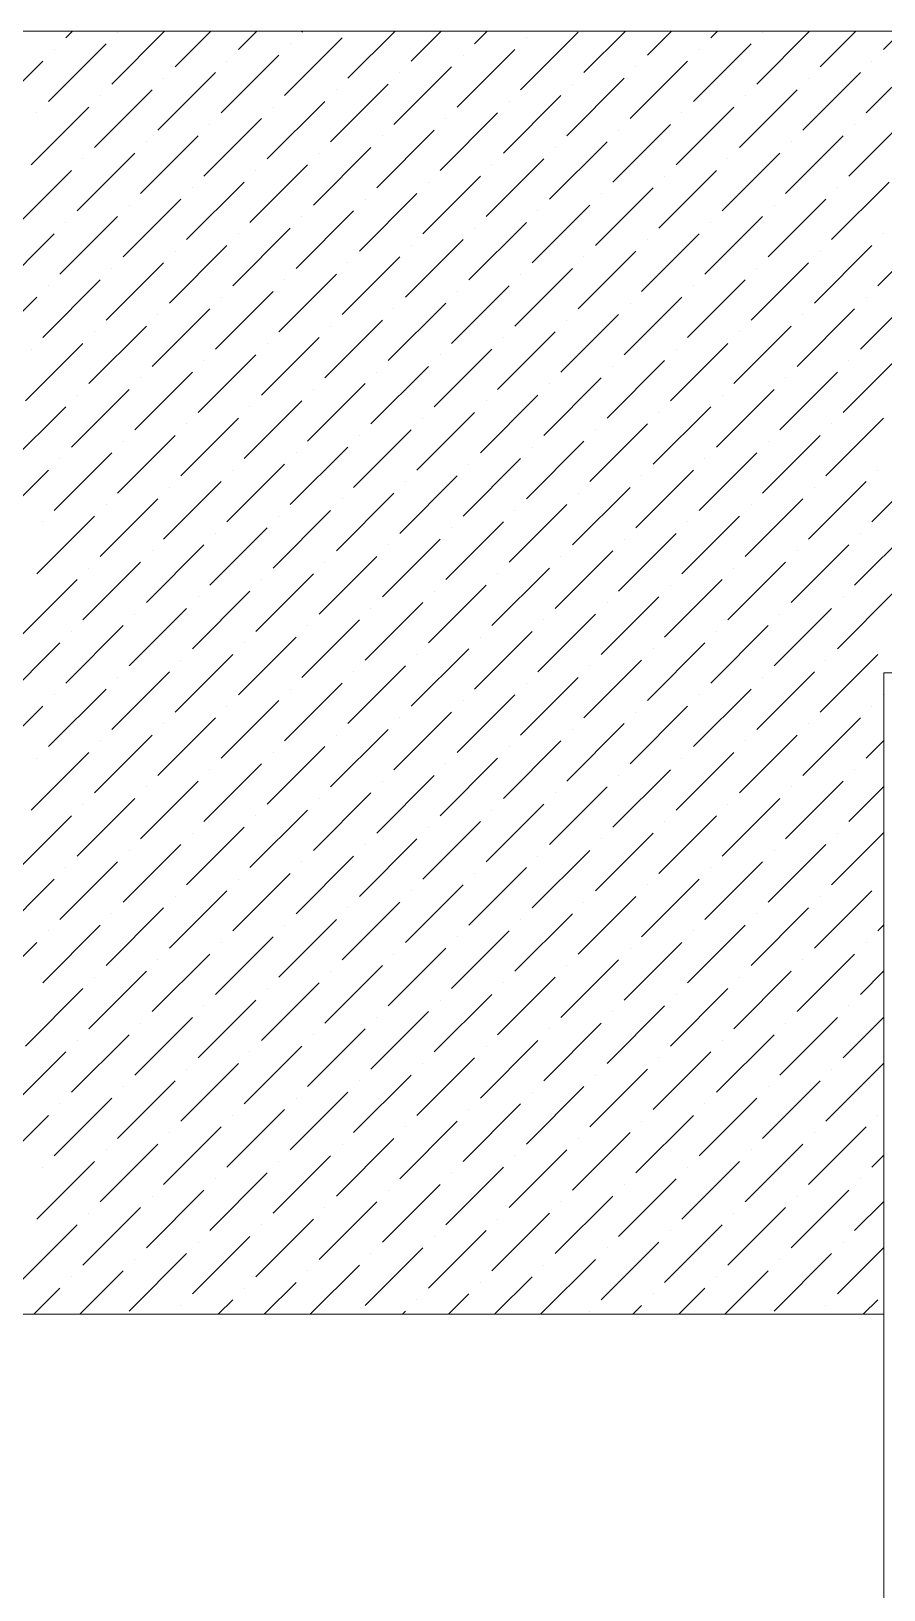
# Model space of a CAD drawing. Header units: millimetres. Extents: x 0 to 297, y 0 to 210.
# Drawn here: x 3.341 to 6, y 204.941 to 209.8 of the extents above; entities that cross this region are included whole.
import ezdxf

# ---------------------------------------------------------------- set-up
doc = ezdxf.new("R2010")
doc.units = ezdxf.units.MM
doc.layers.add('1', color=7, linetype='Continuous', true_color=0xffffff)

msp = doc.modelspace()

# ---------------------------------------------------------------- linework, layer by layer
at = {"layer": '1', "color": 7, "linetype": 'Continuous', "lineweight": 13}
msp.add_line((0.00002, 209.80001), (296.75714, 209.80001), dxfattribs=at)
at = {"layer": '1', "color": 6, "linetype": 'Continuous', "lineweight": 13}
for p, q in [((3.39454, 209.58122), (3.57414, 209.76082)), ((3.44842, 209.77878), (3.46965, 209.80001)), ((3.5921, 209.6351), (3.75702, 209.80001)), ((3.61006, 209.79674), (3.61006, 209.79674)), ((3.78967, 209.68898), (3.9007, 209.80001)), ((3.98723, 209.74286), (4.04438, 209.80001)), ((4.13092, 209.59918), (4.31052, 209.77878)), ((4.14888, 209.76082), (4.14888, 209.76082)), ((4.1848, 209.79674), (4.18807, 209.80001)), ((4.32848, 209.65306), (4.47544, 209.80001)), ((4.52605, 209.70694), (4.61912, 209.80001)), ((4.72361, 209.76082), (4.7628, 209.80001)), ((4.8673, 209.61714), (5.0469, 209.79674)), ((4.88526, 209.77878), (4.88526, 209.77878)), ((5.06486, 209.67102), (5.19386, 209.80001)), ((5.26243, 209.7249), (5.33754, 209.80001)), ((5.40611, 209.58122), (5.58572, 209.76082)), ((5.46, 209.77878), (5.48122, 209.80001)), ((5.60368, 209.6351), (5.76859, 209.80001)), ((5.62164, 209.79674), (5.62164, 209.79674)), ((5.80125, 209.68898), (5.91228, 209.80001)), ((5.99881, 209.74286), (6.05596, 209.80001)), ((3.4125, 209.74286), (3.4125, 209.74286)), ((3.93335, 209.5453), (4.11296, 209.7249)), ((4.66973, 209.56326), (4.84934, 209.74286)), ((4.68769, 209.7249), (4.68769, 209.7249)), ((5.42407, 209.74286), (5.42407, 209.74286)), ((5.94493, 209.5453), (6.12453, 209.7249)), ((3.19697, 209.52734), (3.37658, 209.70694)), ((3.73579, 209.49141), (3.91539, 209.67102)), ((3.95131, 209.70694), (3.95131, 209.70694)), ((4.47217, 209.50938), (4.65177, 209.68898)), ((4.49013, 209.67102), (4.49013, 209.67102)), ((5.20855, 209.52734), (5.38815, 209.70694)), ((5.22651, 209.68898), (5.22651, 209.68898)), ((5.74736, 209.49141), (5.92697, 209.67102)), ((5.96289, 209.70694), (5.96289, 209.70694)), ((3.53822, 209.43753), (3.71783, 209.61714)), ((3.75375, 209.65306), (3.75375, 209.65306)), ((4.2746, 209.45549), (4.45421, 209.6351)), ((4.29256, 209.61714), (4.29256, 209.61714)), ((5.01098, 209.47345), (5.19059, 209.65306)), ((5.02894, 209.6351), (5.02894, 209.6351)), ((5.5498, 209.43753), (5.7294, 209.61714)), ((5.76532, 209.65306), (5.76532, 209.65306)), ((3.55618, 209.59918), (3.55618, 209.59918)), ((4.07704, 209.40161), (4.25664, 209.58122)), ((4.81342, 209.41957), (4.99302, 209.59918)), ((4.83138, 209.58122), (4.83138, 209.58122)), ((5.56776, 209.59918), (5.56776, 209.59918)), ((3.34066, 209.38365), (3.52026, 209.56326)), ((3.35862, 209.5453), (3.35862, 209.5453)), ((3.87947, 209.34773), (4.05908, 209.52734)), ((4.095, 209.56326), (4.095, 209.56326)), ((4.61585, 209.36569), (4.79546, 209.5453)), ((4.63381, 209.52734), (4.63381, 209.52734)), ((5.35223, 209.38365), (5.53184, 209.56326)), ((5.37019, 209.5453), (5.37019, 209.5453)), ((5.89105, 209.34773), (6.07065, 209.52734)), ((3.68191, 209.29385), (3.86151, 209.47345)), ((3.89743, 209.50938), (3.89743, 209.50938)), ((4.41829, 209.31181), (4.59789, 209.49141)), ((4.43625, 209.47345), (4.43625, 209.47345)), ((5.15467, 209.32977), (5.33427, 209.50938)), ((5.17263, 209.49141), (5.17263, 209.49141)), ((5.69348, 209.29385), (5.87309, 209.47345)), ((5.90901, 209.50938), (5.90901, 209.50938)), ((3.69987, 209.45549), (3.69987, 209.45549)), ((4.22072, 209.25793), (4.40033, 209.43753)), ((4.9571, 209.27589), (5.13671, 209.45549)), ((4.97506, 209.43753), (4.97506, 209.43753)), ((5.71144, 209.45549), (5.71144, 209.45549)), ((3.48434, 209.23997), (3.66394, 209.41957)), ((3.5023, 209.40161), (3.5023, 209.40161)), ((4.02315, 209.20405), (4.20276, 209.38365)), ((4.23868, 209.41957), (4.23868, 209.41957)), ((4.75954, 209.22201), (4.93914, 209.40161)), ((4.7775, 209.38365), (4.7775, 209.38365)), ((5.49592, 209.23997), (5.67552, 209.41957)), ((5.51388, 209.40161), (5.51388, 209.40161)), ((3.28677, 209.18609), (3.46638, 209.36569)), ((3.82559, 209.15017), (4.00519, 209.32977)), ((4.04112, 209.36569), (4.04112, 209.36569)), ((4.56197, 209.16813), (4.74158, 209.34773)), ((4.57993, 209.32977), (4.57993, 209.32977)), ((5.29835, 209.18609), (5.47796, 209.36569)), ((5.31631, 209.34773), (5.31631, 209.34773)), ((5.83717, 209.15017), (6.01677, 209.32977)), ((3.62802, 209.09628), (3.80763, 209.27589)), ((3.84355, 209.31181), (3.84355, 209.31181)), ((4.3644, 209.11424), (4.54401, 209.29385)), ((4.38236, 209.27589), (4.38236, 209.27589)), ((5.10079, 209.1322), (5.28039, 209.31181)), ((5.11875, 209.29385), (5.11875, 209.29385)), ((5.6396, 209.09628), (5.81921, 209.27589)), ((5.85513, 209.31181), (5.85513, 209.31181)), ((3.64598, 209.25793), (3.64598, 209.25793)), ((4.16684, 209.06036), (4.34644, 209.23997)), ((4.90322, 209.07832), (5.08282, 209.25793)), ((4.92118, 209.23997), (4.92118, 209.23997)), ((5.65756, 209.25793), (5.65756, 209.25793)), ((3.43046, 209.0424), (3.61006, 209.22201)), ((3.44842, 209.20405), (3.44842, 209.20405)), ((3.96927, 209.00648), (4.14888, 209.18609)), ((4.1848, 209.22201), (4.1848, 209.22201)), ((4.70565, 209.02444), (4.88526, 209.20405)), ((4.72361, 209.18609), (4.72361, 209.18609)), ((5.44204, 209.0424), (5.62164, 209.22201)), ((5.46, 209.20405), (5.46, 209.20405)), ((5.98085, 209.00648), (6.16046, 209.18609)), ((3.23289, 208.98852), (3.4125, 209.16813)), ((3.77171, 208.9526), (3.95131, 209.1322)), ((3.98723, 209.16813), (3.98723, 209.16813)), ((4.50809, 208.97056), (4.68769, 209.15017)), ((4.52605, 209.1322), (4.52605, 209.1322)), ((5.24447, 208.98852), (5.42407, 209.16813)), ((5.26243, 209.15017), (5.26243, 209.15017)), ((5.78328, 208.9526), (5.96289, 209.1322)), ((5.99881, 209.16813), (5.99881, 209.16813)), ((3.78967, 209.11424), (3.78967, 209.11424)), ((4.31052, 208.91668), (4.49013, 209.09628)), ((5.0469, 208.93464), (5.22651, 209.11424)), ((5.06486, 209.09628), (5.06486, 209.09628)), ((5.80125, 209.11424), (5.80125, 209.11424)), ((3.57414, 208.89872), (3.75375, 209.07832)), ((3.5921, 209.06036), (3.5921, 209.06036)), ((4.11296, 208.8628), (4.29256, 209.0424)), ((4.32848, 209.07832), (4.32848, 209.07832)), ((4.84934, 208.88076), (5.02894, 209.06036)), ((4.8673, 209.0424), (4.8673, 209.0424)), ((5.58572, 208.89872), (5.76532, 209.07832)), ((5.60368, 209.06036), (5.60368, 209.06036)), ((3.37658, 208.84484), (3.55618, 209.02444)), ((3.39454, 209.00648), (3.39454, 209.00648)), ((3.91539, 208.80892), (4.095, 208.98852)), ((4.13092, 209.02444), (4.13092, 209.02444)), ((4.65177, 208.82688), (4.83138, 209.00648)), ((4.66973, 208.98852), (4.66973, 208.98852)), ((5.38815, 208.84484), (5.56776, 209.02444)), ((5.40611, 209.00648), (5.40611, 209.00648)), ((5.92697, 208.80892), (6.10657, 208.98852)), ((3.17901, 208.79095), (3.35862, 208.97056)), ((3.71783, 208.75503), (3.89743, 208.93464)), ((3.93335, 208.97056), (3.93335, 208.97056)), ((4.45421, 208.77299), (4.63381, 208.9526)), ((4.47217, 208.93464), (4.47217, 208.93464)), ((5.19059, 208.79095), (5.37019, 208.97056)), ((5.20855, 208.9526), (5.20855, 208.9526)), ((5.7294, 208.75503), (5.90901, 208.93464)), ((5.94493, 208.97056), (5.94493, 208.97056)), ((3.73579, 208.91668), (3.73579, 208.91668)), ((4.25664, 208.71911), (4.43625, 208.89872)), ((4.99302, 208.73707), (5.17263, 208.91668)), ((5.01098, 208.89872), (5.01098, 208.89872)), ((5.74736, 208.91668), (5.74736, 208.91668)), ((3.52026, 208.70115), (3.69987, 208.88076)), ((3.53822, 208.8628), (3.53822, 208.8628)), ((4.05908, 208.66523), (4.23868, 208.84484)), ((4.2746, 208.88076), (4.2746, 208.88076)), ((4.79546, 208.68319), (4.97506, 208.8628)), ((4.81342, 208.84484), (4.81342, 208.84484)), ((5.53184, 208.70115), (5.71144, 208.88076)), ((5.5498, 208.8628), (5.5498, 208.8628)), ((3.32269, 208.64727), (3.5023, 208.82688)), ((3.34066, 208.80892), (3.34066, 208.80892)), ((3.86151, 208.61135), (4.04112, 208.79095)), ((4.07704, 208.82688), (4.07704, 208.82688)), ((4.59789, 208.62931), (4.7775, 208.80892)), ((4.61585, 208.79095), (4.61585, 208.79095)), ((5.33427, 208.64727), (5.51388, 208.82688)), ((5.35223, 208.80892), (5.35223, 208.80892)), ((5.87309, 208.61135), (6.05269, 208.79095)), ((3.87947, 208.77299), (3.87947, 208.77299)), ((4.40033, 208.57543), (4.57993, 208.75503)), ((5.13671, 208.59339), (5.31631, 208.77299)), ((5.15467, 208.75503), (5.15467, 208.75503)), ((5.89105, 208.77299), (5.89105, 208.77299)), ((3.66394, 208.55747), (3.84355, 208.73707)), ((3.68191, 208.71911), (3.68191, 208.71911)), ((4.20276, 208.52155), (4.38236, 208.70115)), ((4.41829, 208.73707), (4.41829, 208.73707)), ((4.93914, 208.53951), (5.11875, 208.71911)), ((4.9571, 208.70115), (4.9571, 208.70115)), ((5.67552, 208.55747), (5.85513, 208.73707)), ((5.69348, 208.71911), (5.69348, 208.71911)), ((3.46638, 208.50359), (3.64598, 208.68319)), ((3.48434, 208.66523), (3.48434, 208.66523)), ((4.00519, 208.46767), (4.1848, 208.64727)), ((4.22072, 208.68319), (4.22072, 208.68319)), ((4.74158, 208.48563), (4.92118, 208.66523)), ((4.75954, 208.64727), (4.75954, 208.64727)), ((5.47796, 208.50359), (5.65756, 208.68319)), ((5.49592, 208.66523), (5.49592, 208.66523)), ((3.26881, 208.44971), (3.44842, 208.62931)), ((4.02315, 208.62931), (4.02315, 208.62931)), ((4.54401, 208.43174), (4.72361, 208.61135)), ((5.28039, 208.44971), (5.46, 208.62931)), ((5.29835, 208.61135), (5.29835, 208.61135)), ((3.80763, 208.41378), (3.98723, 208.59339)), ((3.82559, 208.57543), (3.82559, 208.57543)), ((4.34644, 208.37786), (4.52605, 208.55747)), ((4.56197, 208.59339), (4.56197, 208.59339)), ((5.08282, 208.39582), (5.26243, 208.57543)), ((5.10079, 208.55747), (5.10079, 208.55747)), ((5.81921, 208.41378), (5.99881, 208.59339)), ((5.83717, 208.57543), (5.83717, 208.57543)), ((3.61006, 208.3599), (3.78967, 208.53951)), ((3.62802, 208.52155), (3.62802, 208.52155)), ((4.14888, 208.32398), (4.32848, 208.50359)), ((4.3644, 208.53951), (4.3644, 208.53951)), ((4.88526, 208.34194), (5.06486, 208.52155)), ((4.90322, 208.50359), (4.90322, 208.50359)), ((5.62164, 208.3599), (5.80125, 208.53951)), ((5.6396, 208.52155), (5.6396, 208.52155)), ((3.4125, 208.30602), (3.5921, 208.48563)), ((3.43046, 208.46767), (3.43046, 208.46767)), ((3.95131, 208.2701), (4.13092, 208.44971)), ((4.16684, 208.48563), (4.16684, 208.48563)), ((4.68769, 208.28806), (4.8673, 208.46767)), ((4.70565, 208.44971), (4.70565, 208.44971)), ((5.42407, 208.30602), (5.60368, 208.48563)), ((5.44204, 208.46767), (5.44204, 208.46767)), ((5.96289, 208.2701), (6.1425, 208.44971)), ((3.21493, 208.25214), (3.39454, 208.43174)), ((3.96927, 208.43174), (3.96927, 208.43174)), ((4.49013, 208.23418), (4.66973, 208.41378)), ((5.22651, 208.25214), (5.40611, 208.43174)), ((5.24447, 208.41378), (5.24447, 208.41378)), ((5.98085, 208.43174), (5.98085, 208.43174)), ((3.75375, 208.21622), (3.93335, 208.39582)), ((3.77171, 208.37786), (3.77171, 208.37786)), ((4.29256, 208.1803), (4.47217, 208.3599)), ((4.50809, 208.39582), (4.50809, 208.39582)), ((5.02894, 208.19826), (5.20855, 208.37786)), ((5.0469, 208.3599), (5.0469, 208.3599)), ((5.76532, 208.21622), (5.94493, 208.39582)), ((5.78328, 208.37786), (5.78328, 208.37786)), ((3.55618, 208.16234), (3.73579, 208.34194)), ((3.57414, 208.32398), (3.57414, 208.32398)), ((4.095, 208.12642), (4.2746, 208.30602)), ((4.31052, 208.34194), (4.31052, 208.34194)), ((4.83138, 208.14438), (5.01098, 208.32398)), ((4.84934, 208.30602), (4.84934, 208.30602)), ((5.56776, 208.16234), (5.74736, 208.34194)), ((5.58572, 208.32398), (5.58572, 208.32398)), ((3.35862, 208.10846), (3.53822, 208.28806)), ((3.37658, 208.2701), (3.37658, 208.2701)), ((4.11296, 208.28806), (4.11296, 208.28806)), ((4.63381, 208.09049), (4.81342, 208.2701)), ((5.37019, 208.10846), (5.5498, 208.28806)), ((5.38815, 208.2701), (5.38815, 208.2701)), ((3.89743, 208.07253), (4.07704, 208.25214)), ((3.91539, 208.23418), (3.91539, 208.23418)), ((4.43625, 208.03661), (4.61585, 208.21622)), ((4.65177, 208.25214), (4.65177, 208.25214)), ((5.17263, 208.05457), (5.35223, 208.23418)), ((5.19059, 208.21622), (5.19059, 208.21622)), ((5.90901, 208.07253), (6.08861, 208.25214)), ((5.92697, 208.23418), (5.92697, 208.23418)), ((3.69987, 208.01865), (3.87947, 208.19826)), ((3.71783, 208.1803), (3.71783, 208.1803)), ((4.23868, 207.98273), (4.41829, 208.16234)), ((4.45421, 208.19826), (4.45421, 208.19826)), ((4.97506, 208.00069), (5.15467, 208.1803)), ((4.99302, 208.16234), (4.99302, 208.16234)), ((5.71144, 208.01865), (5.89105, 208.19826)), ((5.7294, 208.1803), (5.7294, 208.1803)), ((3.5023, 207.96477), (3.68191, 208.14438)), ((3.52026, 208.12642), (3.52026, 208.12642)), ((4.04112, 207.92885), (4.22072, 208.10846)), ((4.25664, 208.14438), (4.25664, 208.14438)), ((4.7775, 207.94681), (4.9571, 208.12642)), ((4.79546, 208.10846), (4.79546, 208.10846)), ((5.51388, 207.96477), (5.69348, 208.14438)), ((5.53184, 208.12642), (5.53184, 208.12642)), ((3.30473, 207.91089), (3.48434, 208.09049)), ((4.05908, 208.09049), (4.05908, 208.09049)), ((4.57993, 207.89293), (4.75954, 208.07253)), ((5.31631, 207.91089), (5.49592, 208.09049)), ((5.33427, 208.07253), (5.33427, 208.07253)), ((3.84355, 207.87497), (4.02315, 208.05457)), ((3.86151, 208.03661), (3.86151, 208.03661)), ((4.38236, 207.83905), (4.56197, 208.01865)), ((4.59789, 208.05457), (4.59789, 208.05457)), ((5.11875, 207.85701), (5.29835, 208.03661)), ((5.13671, 208.01865), (5.13671, 208.01865)), ((5.85513, 207.87497), (6.03473, 208.05457)), ((5.87309, 208.03661), (5.87309, 208.03661)), ((3.64598, 207.82109), (3.82559, 208.00069)), ((3.66394, 207.98273), (3.66394, 207.98273)), ((4.1848, 207.78517), (4.3644, 207.96477)), ((4.40033, 208.00069), (4.40033, 208.00069)), ((4.92118, 207.80313), (5.10079, 207.98273)), ((4.93914, 207.96477), (4.93914, 207.96477)), ((5.65756, 207.82109), (5.83717, 208.00069)), ((5.67552, 207.98273), (5.67552, 207.98273)), ((3.44842, 207.76721), (3.62802, 207.94681)), ((3.46638, 207.92885), (3.46638, 207.92885)), ((4.20276, 207.94681), (4.20276, 207.94681)), ((4.72361, 207.74925), (4.90322, 207.92885)), ((5.46, 207.76721), (5.6396, 207.94681)), ((5.47796, 207.92885), (5.47796, 207.92885)), ((3.25085, 207.71332), (3.43046, 207.89293)), ((3.98723, 207.73128), (4.16684, 207.91089)), ((4.00519, 207.89293), (4.00519, 207.89293)), ((4.52605, 207.69536), (4.70565, 207.87497)), ((4.74158, 207.91089), (4.74158, 207.91089)), ((5.26243, 207.71332), (5.44204, 207.89293)), ((5.28039, 207.87497), (5.28039, 207.87497)), ((3.78967, 207.6774), (3.96927, 207.85701)), ((3.80763, 207.83905), (3.80763, 207.83905)), ((4.32848, 207.64148), (4.50809, 207.82109)), ((4.54401, 207.85701), (4.54401, 207.85701)), ((5.06486, 207.65944), (5.24447, 207.83905)), ((5.08282, 207.82109), (5.08282, 207.82109)), ((5.80125, 207.6774), (5.98085, 207.85701)), ((5.81921, 207.83905), (5.81921, 207.83905)), ((3.5921, 207.62352), (3.77171, 207.80313)), ((3.61006, 207.78517), (3.61006, 207.78517)), ((4.34644, 207.80313), (4.34644, 207.80313)), ((4.8673, 207.60556), (5.0469, 207.78517)), ((5.60368, 207.62352), (5.78328, 207.80313)), ((5.62164, 207.78517), (5.62164, 207.78517)), ((3.39454, 207.56964), (3.57414, 207.74925)), ((3.4125, 207.73128), (3.4125, 207.73128)), ((4.13092, 207.5876), (4.31052, 207.76721)), ((4.14888, 207.74925), (4.14888, 207.74925)), ((4.66973, 207.55168), (4.84934, 207.73128)), ((4.88526, 207.76721), (4.88526, 207.76721)), ((5.40611, 207.56964), (5.58572, 207.74925)), ((5.42407, 207.73128), (5.42407, 207.73128)), ((5.99881, 207.73128), (6.00002, 207.73249)), ((3.19697, 207.51576), (3.37658, 207.69536)), ((3.93335, 207.53372), (4.11296, 207.71332)), ((3.95131, 207.69536), (3.95131, 207.69536)), ((4.47217, 207.4978), (4.65177, 207.6774)), ((4.68769, 207.71332), (4.68769, 207.71332)), ((5.20855, 207.51576), (5.38815, 207.69536)), ((5.22651, 207.6774), (5.22651, 207.6774)), ((5.96289, 207.69536), (5.96289, 207.69536)), ((3.73579, 207.47984), (3.91539, 207.65944)), ((3.75375, 207.64148), (3.75375, 207.64148)), ((4.2746, 207.44392), (4.45421, 207.62352)), ((4.49013, 207.65944), (4.49013, 207.65944)), ((5.01098, 207.46188), (5.19059, 207.64148)), ((5.02894, 207.62352), (5.02894, 207.62352)), ((5.74736, 207.47984), (5.92697, 207.65944)), ((5.76532, 207.64148), (5.76532, 207.64148)), ((3.53822, 207.42596), (3.71783, 207.60556)), ((3.55618, 207.5876), (3.55618, 207.5876)), ((4.29256, 207.60556), (4.29256, 207.60556)), ((4.81342, 207.408), (4.99302, 207.5876)), ((5.5498, 207.42596), (5.7294, 207.60556)), ((5.56776, 207.5876), (5.56776, 207.5876)), ((5.94493, 207.53372), (6.00002, 207.58881)), ((3.34066, 207.37207), (3.52026, 207.55168)), ((3.35862, 207.53372), (3.35862, 207.53372)), ((4.07704, 207.39003), (4.25664, 207.56964)), ((4.095, 207.55168), (4.095, 207.55168)), ((4.61585, 207.35411), (4.79546, 207.53372)), ((4.83138, 207.56964), (4.83138, 207.56964)), ((5.35223, 207.37207), (5.53184, 207.55168)), ((5.37019, 207.53372), (5.37019, 207.53372)), ((3.87947, 207.33615), (4.05908, 207.51576)), ((3.89743, 207.4978), (3.89743, 207.4978)), ((4.41829, 207.30023), (4.59789, 207.47984)), ((4.63381, 207.51576), (4.63381, 207.51576)), ((5.15467, 207.31819), (5.33427, 207.4978)), ((5.17263, 207.47984), (5.17263, 207.47984)), ((5.90901, 207.4978), (5.90901, 207.4978)), ((3.68191, 207.28227), (3.86151, 207.46188)), ((3.69987, 207.44392), (3.69987, 207.44392)), ((4.43625, 207.46188), (4.43625, 207.46188)), ((4.9571, 207.26431), (5.13671, 207.44392)), ((5.69348, 207.28227), (5.87309, 207.46188)), ((5.71144, 207.44392), (5.71144, 207.44392)), ((5.89105, 207.33615), (6.00002, 207.44513)), ((3.48434, 207.22839), (3.66394, 207.408)), ((3.5023, 207.39003), (3.5023, 207.39003)), ((4.22072, 207.24635), (4.40033, 207.42596)), ((4.23868, 207.408), (4.23868, 207.408)), ((4.75954, 207.21043), (4.93914, 207.39003)), ((4.97506, 207.42596), (4.97506, 207.42596)), ((5.49592, 207.22839), (5.67552, 207.408)), ((5.51388, 207.39003), (5.51388, 207.39003)), ((3.28677, 207.17451), (3.46638, 207.35411)), ((4.02315, 207.19247), (4.20276, 207.37207)), ((4.04112, 207.35411), (4.04112, 207.35411)), ((4.56197, 207.15655), (4.74158, 207.33615)), ((4.7775, 207.37207), (4.7775, 207.37207)), ((5.29835, 207.17451), (5.47796, 207.35411)), ((5.31631, 207.33615), (5.31631, 207.33615)), ((3.82559, 207.13859), (4.00519, 207.31819)), ((3.84355, 207.30023), (3.84355, 207.30023)), ((4.57993, 207.31819), (4.57993, 207.31819)), ((5.10079, 207.12063), (5.28039, 207.30023)), ((5.83717, 207.13859), (6.00002, 207.30144)), ((5.85513, 207.30023), (5.85513, 207.30023)), ((3.62802, 207.08471), (3.80763, 207.26431)), ((3.64598, 207.24635), (3.64598, 207.24635)), ((4.3644, 207.10267), (4.54401, 207.28227)), ((4.38236, 207.26431), (4.38236, 207.26431)), ((4.90322, 207.06675), (5.08282, 207.24635)), ((5.11875, 207.28227), (5.11875, 207.28227)), ((5.6396, 207.08471), (5.81921, 207.26431)), ((5.65756, 207.24635), (5.65756, 207.24635)), ((3.43046, 207.03082), (3.61006, 207.21043)), ((3.44842, 207.19247), (3.44842, 207.19247)), ((4.16684, 207.04879), (4.34644, 207.22839)), ((4.1848, 207.21043), (4.1848, 207.21043)), ((4.70565, 207.01286), (4.88526, 207.19247)), ((4.92118, 207.22839), (4.92118, 207.22839)), ((5.44204, 207.03082), (5.62164, 207.21043)), ((5.46, 207.19247), (5.46, 207.19247)), ((3.23289, 206.97694), (3.4125, 207.15655)), ((3.96927, 206.9949), (4.14888, 207.17451)), ((3.98723, 207.15655), (3.98723, 207.15655)), ((4.50809, 206.95898), (4.68769, 207.13859)), ((4.72361, 207.17451), (4.72361, 207.17451)), ((5.24447, 206.97694), (5.42407, 207.15655)), ((5.26243, 207.13859), (5.26243, 207.13859)), ((5.99881, 207.15655), (5.99881, 207.15655)), ((3.77171, 206.94102), (3.95131, 207.12063)), ((3.78967, 207.10267), (3.78967, 207.10267)), ((4.52605, 207.12063), (4.52605, 207.12063)), ((5.0469, 206.92306), (5.22651, 207.10267)), ((5.78328, 206.94102), (5.96289, 207.12063)), ((5.80125, 207.10267), (5.80125, 207.10267)), ((3.57414, 206.88714), (3.75375, 207.06675)), ((3.5921, 207.04879), (3.5921, 207.04879)), ((4.31052, 206.9051), (4.49013, 207.08471)), ((4.32848, 207.06675), (4.32848, 207.06675)), ((4.84934, 206.86918), (5.02894, 207.04879)), ((5.06486, 207.08471), (5.06486, 207.08471)), ((5.58572, 206.88714), (5.76532, 207.06675)), ((5.60368, 207.04879), (5.60368, 207.04879)), ((3.37658, 206.83326), (3.55618, 207.01286)), ((3.39454, 206.9949), (3.39454, 206.9949)), ((4.11296, 206.85122), (4.29256, 207.03082)), ((4.13092, 207.01286), (4.13092, 207.01286)), ((4.65177, 206.8153), (4.83138, 206.9949)), ((4.8673, 207.03082), (4.8673, 207.03082)), ((5.38815, 206.83326), (5.56776, 207.01286)), ((5.40611, 206.9949), (5.40611, 206.9949)), ((5.98085, 206.9949), (6.00002, 207.01407)), ((3.17901, 206.77938), (3.35862, 206.95898)), ((3.91539, 206.79734), (4.095, 206.97694)), ((3.93335, 206.95898), (3.93335, 206.95898)), ((4.66973, 206.97694), (4.66973, 206.97694)), ((5.19059, 206.77938), (5.37019, 206.95898)), ((5.94493, 206.95898), (5.94493, 206.95898)), ((3.71783, 206.74346), (3.89743, 206.92306)), ((3.73579, 206.9051), (3.73579, 206.9051)), ((4.45421, 206.76142), (4.63381, 206.94102)), ((4.47217, 206.92306), (4.47217, 206.92306)), ((4.99302, 206.7255), (5.17263, 206.9051)), ((5.20855, 206.94102), (5.20855, 206.94102)), ((5.7294, 206.74346), (5.90901, 206.92306)), ((5.74736, 206.9051), (5.74736, 206.9051)), ((3.52026, 206.68957), (3.69987, 206.86918)), ((3.53822, 206.85122), (3.53822, 206.85122)), ((4.25664, 206.70754), (4.43625, 206.88714)), ((4.2746, 206.86918), (4.2746, 206.86918)), ((4.79546, 206.67161), (4.97506, 206.85122)), ((5.01098, 206.88714), (5.01098, 206.88714)), ((5.53184, 206.68957), (5.71144, 206.86918)), ((5.5498, 206.85122), (5.5498, 206.85122)), ((5.92697, 206.79734), (6.00002, 206.87039)), ((3.32269, 206.63569), (3.5023, 206.8153)), ((4.05908, 206.65365), (4.23868, 206.83326)), ((4.07704, 206.8153), (4.07704, 206.8153)), ((4.59789, 206.61773), (4.7775, 206.79734)), ((4.81342, 206.83326), (4.81342, 206.83326)), ((5.33427, 206.63569), (5.51388, 206.8153)), ((5.35223, 206.79734), (5.35223, 206.79734)), ((3.86151, 206.59977), (4.04112, 206.77938)), ((3.87947, 206.76142), (3.87947, 206.76142)), ((4.61585, 206.77938), (4.61585, 206.77938)), ((5.13671, 206.58181), (5.31631, 206.76142)), ((5.89105, 206.76142), (5.89105, 206.76142)), ((3.66394, 206.54589), (3.84355, 206.7255)), ((3.68191, 206.70754), (3.68191, 206.70754)), ((4.40033, 206.56385), (4.57993, 206.74346)), ((4.41829, 206.7255), (4.41829, 206.7255)), ((4.93914, 206.52793), (5.11875, 206.70754)), ((5.15467, 206.74346), (5.15467, 206.74346)), ((5.67552, 206.54589), (5.85513, 206.7255)), ((5.69348, 206.70754), (5.69348, 206.70754)), ((5.87309, 206.59977), (6.00002, 206.72671)), ((3.46638, 206.49201), (3.64598, 206.67161)), ((3.48434, 206.65365), (3.48434, 206.65365)), ((4.20276, 206.50997), (4.38236, 206.68957)), ((4.22072, 206.67161), (4.22072, 206.67161)), ((4.74158, 206.47405), (4.92118, 206.65365)), ((4.9571, 206.68957), (4.9571, 206.68957)), ((5.47796, 206.49201), (5.65756, 206.67161)), ((5.49592, 206.65365), (5.49592, 206.65365)), ((3.26881, 206.43813), (3.44842, 206.61773)), ((4.00519, 206.45609), (4.1848, 206.63569)), ((4.02315, 206.61773), (4.02315, 206.61773)), ((4.75954, 206.63569), (4.75954, 206.63569)), ((5.28039, 206.43813), (5.46, 206.61773)), ((3.80763, 206.40221), (3.98723, 206.58181)), ((3.82559, 206.56385), (3.82559, 206.56385)), ((4.54401, 206.42017), (4.72361, 206.59977)), ((4.56197, 206.58181), (4.56197, 206.58181)), ((5.08282, 206.38425), (5.26243, 206.56385)), ((5.29835, 206.59977), (5.29835, 206.59977)), ((5.81921, 206.40221), (5.99881, 206.58181)), ((5.83717, 206.56385), (5.83717, 206.56385)), ((3.61006, 206.34833), (3.78967, 206.52793)), ((3.62802, 206.50997), (3.62802, 206.50997)), ((4.34644, 206.36629), (4.52605, 206.54589)), ((4.3644, 206.52793), (4.3644, 206.52793)), ((4.88526, 206.33036), (5.06486, 206.50997)), ((5.10079, 206.54589), (5.10079, 206.54589)), ((5.62164, 206.34833), (5.80125, 206.52793)), ((5.6396, 206.50997), (5.6396, 206.50997)), ((3.4125, 206.29444), (3.5921, 206.47405)), ((4.14888, 206.3124), (4.32848, 206.49201)), ((4.16684, 206.47405), (4.16684, 206.47405)), ((4.90322, 206.49201), (4.90322, 206.49201)), ((5.42407, 206.29444), (5.60368, 206.47405)), ((3.21493, 206.24056), (3.39454, 206.42017)), ((3.43046, 206.45609), (3.43046, 206.45609)), ((3.95131, 206.25852), (4.13092, 206.43813)), ((3.96927, 206.42017), (3.96927, 206.42017)), ((4.68769, 206.27648), (4.8673, 206.45609)), ((4.70565, 206.43813), (4.70565, 206.43813)), ((5.22651, 206.24056), (5.40611, 206.42017)), ((5.44204, 206.45609), (5.44204, 206.45609)), ((5.98085, 206.42017), (5.98085, 206.42017)), ((3.75375, 206.20464), (3.93335, 206.38425)), ((3.77171, 206.36629), (3.77171, 206.36629)), ((4.49013, 206.2226), (4.66973, 206.40221)), ((4.50809, 206.38425), (4.50809, 206.38425)), ((5.02894, 206.18668), (5.20855, 206.36629)), ((5.24447, 206.40221), (5.24447, 206.40221)), ((5.76532, 206.20464), (5.94493, 206.38425)), ((5.78328, 206.36629), (5.78328, 206.36629)), ((3.55618, 206.15076), (3.73579, 206.33036)), ((3.57414, 206.3124), (3.57414, 206.3124)), ((4.29256, 206.16872), (4.47217, 206.34833)), ((4.31052, 206.33036), (4.31052, 206.33036)), ((4.83138, 206.1328), (5.01098, 206.3124)), ((5.0469, 206.34833), (5.0469, 206.34833)), ((5.56776, 206.15076), (5.74736, 206.33036)), ((5.58572, 206.3124), (5.58572, 206.3124)), ((3.35862, 206.09688), (3.53822, 206.27648)), ((4.095, 206.11484), (4.2746, 206.29444)), ((4.11296, 206.27648), (4.11296, 206.27648)), ((4.84934, 206.29444), (4.84934, 206.29444)), ((5.37019, 206.09688), (5.5498, 206.27648)), ((5.96289, 206.25852), (6.00002, 206.29565)), ((3.37658, 206.25852), (3.37658, 206.25852)), ((3.89743, 206.06096), (4.07704, 206.24056)), ((3.91539, 206.2226), (3.91539, 206.2226)), ((4.63381, 206.07892), (4.81342, 206.25852)), ((4.65177, 206.24056), (4.65177, 206.24056)), ((5.17263, 206.043), (5.35223, 206.2226)), ((5.38815, 206.25852), (5.38815, 206.25852)), ((5.92697, 206.2226), (5.92697, 206.2226)), ((3.69987, 206.00708), (3.87947, 206.18668)), ((3.71783, 206.16872), (3.71783, 206.16872)), ((4.43625, 206.02504), (4.61585, 206.20464)), ((4.45421, 206.18668), (4.45421, 206.18668)), ((4.97506, 205.98911), (5.15467, 206.16872)), ((5.19059, 206.20464), (5.19059, 206.20464)), ((5.71144, 206.00708), (5.89105, 206.18668)), ((5.7294, 206.16872), (5.7294, 206.16872)), ((3.5023, 205.95319), (3.68191, 206.1328)), ((4.23868, 205.97115), (4.41829, 206.15076)), ((4.25664, 206.1328), (4.25664, 206.1328)), ((4.99302, 206.15076), (4.99302, 206.15076)), ((5.51388, 205.95319), (5.69348, 206.1328)), ((5.90901, 206.06096), (6.00002, 206.15197)), ((3.30473, 205.89931), (3.48434, 206.07892)), ((3.52026, 206.11484), (3.52026, 206.11484)), ((4.04112, 205.91727), (4.22072, 206.09688)), ((4.05908, 206.07892), (4.05908, 206.07892)), ((4.7775, 205.93523), (4.9571, 206.11484)), ((4.79546, 206.09688), (4.79546, 206.09688)), ((5.31631, 205.89931), (5.49592, 206.07892)), ((5.53184, 206.11484), (5.53184, 206.11484)), ((3.84355, 205.86339), (4.02315, 206.043)), ((3.86151, 206.02504), (3.86151, 206.02504)), ((4.57993, 205.88135), (4.75954, 206.06096)), ((4.59789, 206.043), (4.59789, 206.043)), ((5.11875, 205.84543), (5.29835, 206.02504)), ((5.33427, 206.06096), (5.33427, 206.06096)), ((5.87309, 206.02504), (5.87309, 206.02504)), ((3.64598, 205.80951), (3.82559, 205.98911)), ((3.66394, 205.97115), (3.66394, 205.97115)), ((4.38236, 205.82747), (4.56197, 206.00708)), ((4.40033, 205.98911), (4.40033, 205.98911)), ((4.92964, 205.80001), (5.10079, 205.97115)), ((5.13671, 206.00708), (5.13671, 206.00708)), ((5.65756, 205.80951), (5.83717, 205.98911)), ((5.67552, 205.97115), (5.67552, 205.97115)), ((5.85513, 205.86339), (6.00002, 206.00829)), ((3.4928, 205.80001), (3.62802, 205.93523)), ((4.20276, 205.93523), (4.20276, 205.93523)), ((4.21122, 205.80001), (4.3644, 205.95319)), ((4.93914, 205.95319), (4.93914, 205.95319)), ((5.50438, 205.80001), (5.6396, 205.93523)), ((3.34912, 205.80001), (3.43046, 205.88135)), ((3.46638, 205.91727), (3.46638, 205.91727)), ((4.00519, 205.88135), (4.00519, 205.88135)), ((4.06754, 205.80001), (4.16684, 205.89931)), ((4.74158, 205.89931), (4.74158, 205.89931)), ((4.78596, 205.80001), (4.90322, 205.91727)), ((5.3607, 205.80001), (5.44204, 205.88135)), ((5.47796, 205.91727), (5.47796, 205.91727)), ((3.80763, 205.82747), (3.80763, 205.82747)), ((3.92385, 205.80001), (3.96927, 205.84543)), ((4.54401, 205.84543), (4.54401, 205.84543)), ((4.64227, 205.80001), (4.70565, 205.86339)), ((5.21701, 205.80001), (5.24447, 205.82747)), ((5.28039, 205.86339), (5.28039, 205.86339)), ((5.81921, 205.82747), (5.81921, 205.82747)), ((5.93543, 205.80001), (5.98085, 205.84543)), ((4.49859, 205.80001), (4.50809, 205.80951)), ((5.08282, 205.80951), (5.08282, 205.80951))]:
    msp.add_line(p, q, dxfattribs=at)
at = {"layer": '1', "color": 6, "linetype": 'Continuous', "lineweight": 18}
for p, q in [((6.00002, 207.80001), (6.00002, 2.00001)), ((294.75714, 207.80001), (6.00002, 207.80001)), ((0.00002, 205.80001), (6.00002, 205.80001))]:
    msp.add_line(p, q, dxfattribs=at)

doc.saveas('drawing.dxf')
